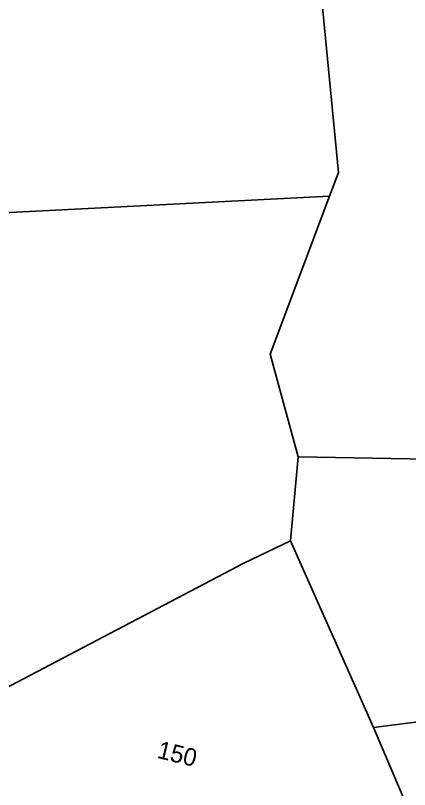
# Model space of a CAD drawing. Header units: metres. Extents: x 280481 to 282563, y 2046849 to 2049468.
# Drawn here: x 281567.3 to 281648.6, y 2048356.4 to 2048515.9 of the extents above; entities that cross this region are included whole.
import ezdxf
from ezdxf.enums import TextEntityAlignment as Align

# ---------------------------------------------------------------- set-up
doc = ezdxf.new("R2010")
doc.units = ezdxf.units.M
doc.layers.add('POLY_PARCEL', color=6, linetype='Continuous')
doc.layers.add('TEXT_PARCEL', color=7, linetype='Continuous')
doc.styles.add('TEXT_MAP', font='')
doc.styles.get('TEXT_MAP').set_extended_font_data('Kruti Dev 050')

msp = doc.modelspace()

# ---------------------------------------------------------------- linework, layer by layer
at = {"layer": 'POLY_PARCEL'}
for p, q in [((281634, 2048483.49), (281629.52, 2048529.72)), ((281632.13, 2048478.64), (281634, 2048483.49)), ((281453.26, 2048469.47), (281632.13, 2048478.64)), ((281619.86, 2048446.1), (281632.13, 2048478.64)), ((281625.67, 2048424.94), (281619.86, 2048446.1)), ((281625.67, 2048424.94), (281624.07, 2048407.61)), ((281654.6, 2048424.38), (281625.67, 2048424.94)), ((281614.43, 2048403.03), (281624.07, 2048407.61)), ((281624.07, 2048407.61), (281641.19, 2048369.16)), ((281544.38, 2048366.28), (281614.43, 2048403.03)), ((281641.19, 2048369.16), (281680.26, 2048374.22)), ((281648.15, 2048352.92), (281641.19, 2048369.16))]:
    msp.add_line(p, q, dxfattribs=at)

# ---------------------------------------------------------------- texts
at = {"layer": 'TEXT_PARCEL', "style": 'TEXT_MAP'}
msp.add_text('150', height=3.625, rotation=346.3752, dxfattribs=at).set_placement((281600.31, 2048361.99), align=Align.CENTER)

doc.saveas('drawing.dxf')
